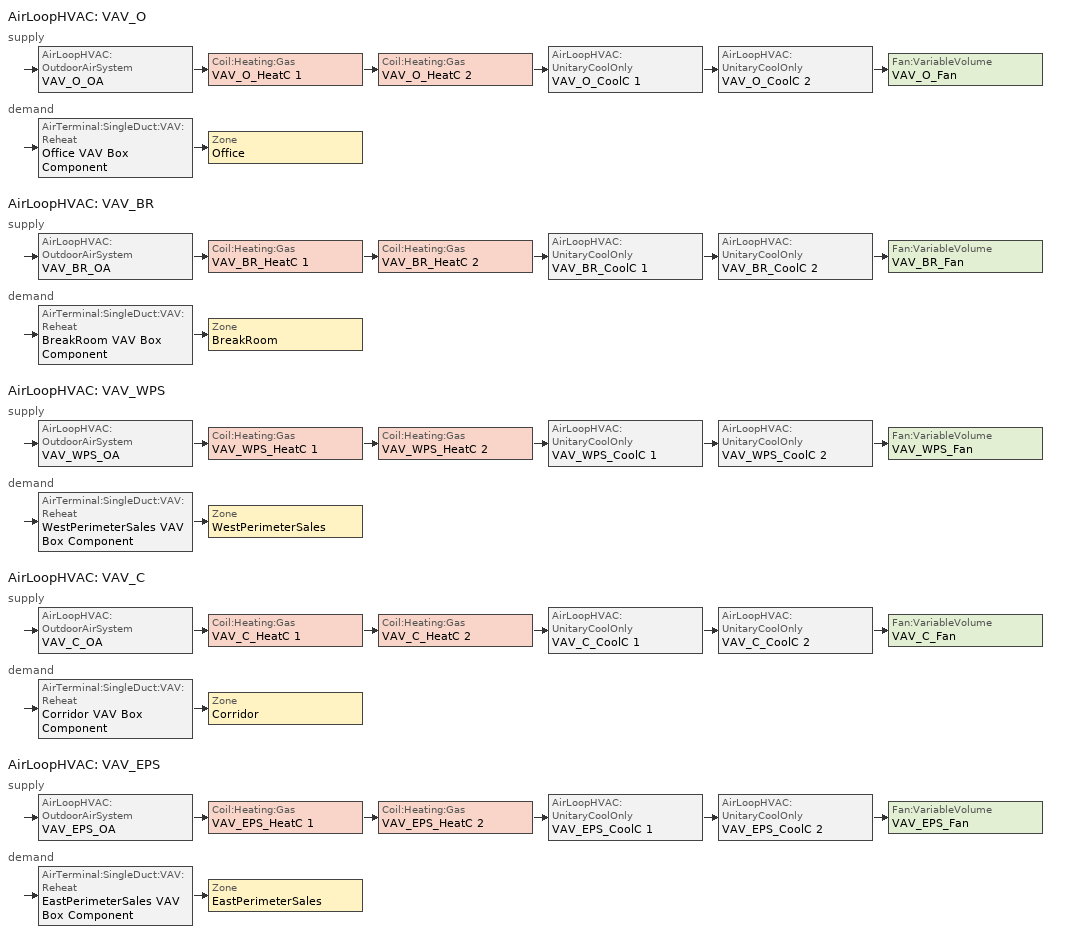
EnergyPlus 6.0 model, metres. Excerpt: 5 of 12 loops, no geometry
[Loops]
AirLoopHVAC 'VAV_O'
 supply: AirLoopHVAC:OutdoorAirSystem 'VAV_O_OA' > Coil:Heating:Gas 'VAV_O_HeatC 1' > Coil:Heating:Gas 'VAV_O_HeatC 2' > AirLoopHVAC:UnitaryCoolOnly 'VAV_O_CoolC 1' > AirLoopHVAC:UnitaryCoolOnly 'VAV_O_CoolC 2' > Fan:VariableVolume 'VAV_O_Fan'
 demand: AirTerminal:SingleDuct:VAV:Reheat 'Office VAV Box Component' > Zone 'Office'
AirLoopHVAC 'VAV_BR'
 supply: AirLoopHVAC:OutdoorAirSystem 'VAV_BR_OA' > Coil:Heating:Gas 'VAV_BR_HeatC 1' > Coil:Heating:Gas 'VAV_BR_HeatC 2' > AirLoopHVAC:UnitaryCoolOnly 'VAV_BR_CoolC 1' > AirLoopHVAC:UnitaryCoolOnly 'VAV_BR_CoolC 2' > Fan:VariableVolume 'VAV_BR_Fan'
 demand: AirTerminal:SingleDuct:VAV:Reheat 'BreakRoom VAV Box Component' > Zone 'BreakRoom'
AirLoopHVAC 'VAV_WPS'
 supply: AirLoopHVAC:OutdoorAirSystem 'VAV_WPS_OA' > Coil:Heating:Gas 'VAV_WPS_HeatC 1' > Coil:Heating:Gas 'VAV_WPS_HeatC 2' > AirLoopHVAC:UnitaryCoolOnly 'VAV_WPS_CoolC 1' > AirLoopHVAC:UnitaryCoolOnly 'VAV_WPS_CoolC 2' > Fan:VariableVolume 'VAV_WPS_Fan'
 demand: AirTerminal:SingleDuct:VAV:Reheat 'WestPerimeterSales VAV Box Component' > Zone 'WestPerimeterSales'
AirLoopHVAC 'VAV_C'
 supply: AirLoopHVAC:OutdoorAirSystem 'VAV_C_OA' > Coil:Heating:Gas 'VAV_C_HeatC 1' > Coil:Heating:Gas 'VAV_C_HeatC 2' > AirLoopHVAC:UnitaryCoolOnly 'VAV_C_CoolC 1' > AirLoopHVAC:UnitaryCoolOnly 'VAV_C_CoolC 2' > Fan:VariableVolume 'VAV_C_Fan'
 demand: AirTerminal:SingleDuct:VAV:Reheat 'Corridor VAV Box Component' > Zone 'Corridor'
AirLoopHVAC 'VAV_EPS'
 supply: AirLoopHVAC:OutdoorAirSystem 'VAV_EPS_OA' > Coil:Heating:Gas 'VAV_EPS_HeatC 1' > Coil:Heating:Gas 'VAV_EPS_HeatC 2' > AirLoopHVAC:UnitaryCoolOnly 'VAV_EPS_CoolC 1' > AirLoopHVAC:UnitaryCoolOnly 'VAV_EPS_CoolC 2' > Fan:VariableVolume 'VAV_EPS_Fan'
 demand: AirTerminal:SingleDuct:VAV:Reheat 'EastPerimeterSales VAV Box Component' > Zone 'EastPerimeterSales'
[ComponentCost:LineItem]
Name | Line Item Type | Item | Cost per Each | Quantity | Cost per Unit of Output Capacity
Infiltration:Office | General | Office | 1 | 0
People:Office | General | Office | 1 | 2.2492
LIGHTING EQUIP:Office | Lights | Office |  |  | 1
ElectricEquipment:Office:PlugMisc | General | Office | 1 | 0.2529
Infiltration:BreakRoom | General | BreakRoom | 1 | 0
People:BreakRoom | General | BreakRoom | 1 | 52.5018
LIGHTING EQUIP:BreakRoom | Lights | BreakRoom |  |  | 1
ElectricEquipment:BreakRoom:PlugMisc | General | BreakRoom | 1 | 1.4625
Infiltration:WestPerimeterSales | General | WestPerimeterSales | 1 | 0
People:WestPerimeterSales | General | WestPerimeterSales | 1 | 9.2274
LIGHTING EQUIP:WestPerimeterSales | Lights | WestPerimeterSales |  |  | 1
ElectricEquipment:WestPerimeterSales:PlugMisc | General | WestPerimeterSales | 1 | 0.4614
Infiltration:Corridor | General | Corridor | 1 | 0
LIGHTING EQUIP:Corridor | Lights | Corridor |  |  | 1
Infiltration:EastPerimeterSales | General | EastPerimeterSales | 1 | 0
People:EastPerimeterSales | General | EastPerimeterSales | 1 | 9.2274
LIGHTING EQUIP:EastPerimeterSales | Lights | EastPerimeterSales |  |  | 1
ElectricEquipment:EastPerimeterSales:PlugMisc | General | EastPerimeterSales | 1 | 0.4614
[Sizing:Zone] Zone Cooling Design Supply Air Temperature {C}=14; Zone Heating Design Supply Air Temperature {C}=40; Zone Cooling Design Supply Air Humidity Ratio {kg-H20/kg-air}=0.0085; Zone Heating Design Supply Air Humidity Ratio {kg-H20/kg-air}=0.008; Outdoor Air Method=Flow/Zone; Outside Air Flow per Person {(m3/s)/person}=0; Outside Air Flow per Zone Floor Area {(m3/s)/m2}=0; Cooling Design Air Flow Method {Flow/Zone | DesignDay | DesignDayWithLimit}=DesignDay; Cooling Minimum Air Flow Fraction=0; Heating Design Air Flow Method {Flow/Zone | DesignDay}=DesignDay; Heating Design Air Flow Rate=0
Name | Outside Air Flow per Zone {m3/s}
Office | 0.018059
BreakRoom | 0.249542
WestPerimeterSales; EastPerimeterSales | 0.119796
Corridor | 0.0170013
[ZoneControl:Thermostat] Control Type Schedule=Dual Zone Control Type Sched
Name | Zone | Control 1
Office Thermostat | Office | Office DualSPSched
BreakRoom Thermostat | BreakRoom | BreakRoom DualSPSched
WestPerimeterSales Thermostat | WestPerimeterSales | WestPerimeterSales DualSPSched
Corridor Thermostat | Corridor | Corridor DualSPSched
EastPerimeterSales Thermostat | EastPerimeterSales | EastPerimeterSales DualSPSched
[ThermostatSetpoint:DualSetpoint] Heating Setpoint Temperature Schedule=HtgSetP_Sch; Cooling Setpoint Temperature Schedule=ClgSetP_Sch
Office DualSPSched; BreakRoom DualSPSched; WestPerimeterSales DualSPSched; Corridor DualSPSched; EastPerimeterSales DualSPSched
[Zone equipment]
Office: Office VAV Box Component, Office PTAC, Office OA Unit
BreakRoom: BreakRoom VAV Box Component, BreakRoom PTAC, BreakRoom OA Unit
WestPerimeterSales: WestPerimeterSales VAV Box Component, WestPerimeterSales PTAC, WestPerimeterSales OA Unit
Corridor: Corridor VAV Box Component, Corridor PTAC, Corridor OA Unit
EastPerimeterSales: EastPerimeterSales VAV Box Component, EastPerimeterSales PTAC, EastPerimeterSales OA Unit
[AirTerminal:SingleDuct:VAV:Reheat] Availability Schedule=ALWAYS_ON; Maximum Air Flow Rate {m3/s}=AUTOSIZE; Zone Minimum Air Flow Input Method=Scheduled; Minimum Air Flow Fraction Schedule=MIN_FLOW_FRAC_SCH; Maximum Hot Water or Steam Flow Rate {m3/s}=AUTOSIZE; Minimum Hot Water or Steam Flow Rate {m3/s}=0; Convergence Tolerance=0.001; Damper Heating Action=Reverse; Maximum Flow per Zone Floor Area during Reheat {m3/s-m2}=AUTOCALCULATE; Maximum Flow Fraction During Reheat=AUTOCALCULATE; Maximum Reheat Air Temperature {C}=50
Name | Reheat Coil
Office VAV Box Component | Office VAV Box Reheat Coil
BreakRoom VAV Box Component | BreakRoom VAV Box Reheat Coil
WestPerimeterSales VAV Box Component | WestPerimeterSales VAV Box Reheat Coil
Corridor VAV Box Component | Corridor VAV Box Reheat Coil
EastPerimeterSales VAV Box Component | EastPerimeterSales VAV Box Reheat Coil
[Coil:Heating:Electric] Availability Schedule=ALWAYS_ON; Efficiency=1; Nominal Capacity {W}=AUTOSIZE
Office VAV Box Reheat Coil; BreakRoom VAV Box Reheat Coil; WestPerimeterSales VAV Box Reheat Coil; Corridor VAV Box Reheat Coil; EastPerimeterSales VAV Box Reheat Coil
[ZoneHVAC:PackagedTerminalAirConditioner] Supply Air Flow Rate During Cooling Operation=AUTOSIZE; Supply Air Flow Rate During Heating Operation=AUTOSIZE; Supply Air Flow Rate When No Cooling or Heating is Needed=AUTOSIZE; Outdoor Air Flow Rate During Cooling Operation=0; Outdoor Air Flow Rate During Heating Operation=0; Outdoor Air Flow Rate When No Cooling or Heating is Needed=0; Fan Placement=DrawThrough; Supply Air Fan Operating Mode Schedule=ALWAYS_ON
Name | Availability Schedule | Supply Air Fan | Heating Coil | Cooling Coil
Office PTAC | Office_PTAC_Fan_Sch | Office PTACFan | Office PTAC Heat Coil | Office PTAC DX Coil
BreakRoom PTAC | BreakRoom_PTAC_Fan_Sch | BreakRoom PTACFan | BreakRoom PTAC Heat Coil | BreakRoom PTAC DX Coil
WestPerimeterSales PTAC | WestPerimeterSales_PTAC_Fan_Sch | WestPerimeterSales PTACFan | WestPerimeterSales PTAC Heat Coil | WestPerimeterSales PTAC DX Coil
Corridor PTAC | Corridor_PTAC_Fan_Sch | Corridor PTACFan | Corridor PTAC Heat Coil | Corridor PTAC DX Coil
EastPerimeterSales PTAC | EastPerimeterSales_PTAC_Fan_Sch | EastPerimeterSales PTACFan | EastPerimeterSales PTAC Heat Coil | EastPerimeterSales PTAC DX Coil
[Fan:ConstantVolume] Availability Schedule=ALWAYS_ON; Fan Efficiency=0.516; Maximum Flow Rate {m3/s}=AUTOSIZE; Motor Efficiency=0.85; Motor In Airstream Fraction=1
Name | Pressure Rise {Pa}
Office PTACFan; BreakRoom PTACFan; Corridor PTACFan | 825
WestPerimeterSales PTACFan; EastPerimeterSales PTACFan | 550
[Coil:Cooling:DX:SingleSpeed] Availability Schedule=ALWAYS_ON; Rated Total Cooling Capacity {W}=AUTOSIZE; Rated Sensible Heat Ratio=AUTOSIZE; Rated COP=4; Rated Air Flow Rate {m3/s}=AUTOSIZE; Rated Evaporator Fan Power Per Volume Flow Rate {W/(m3/s)}=773.3; Nominal Time for Condensate Removal to Begin {s}=1000; Ratio of Initial Moisture Evaporation Rate and Steady State Latent Capacity=1.5; Maximum Cycling Rate {cycles/hr}=3; Latent Capacity Time Constant {s}=45; Condenser Type=AirCooled
Name | Total Cooling Capacity Function of Temperature Curve | Total Cooling Capacity Function of Flow Fraction Curve | Energy Input Ratio Function of Temperature Curve | Energy Input Ratio Function of Flow Fraction Curve | Part Load Fraction Correlation Curve
Office PTAC DX Coil | Office PTAC_ClgCapFuncTempCurve | Office PTAC_ClgCapFuncFlowFracCurve | Office PTAC_ClgEirFuncTempCurve | Office PTAC_ClgEirFuncFlowFracCurve | Office PTAC_ClgPlrCurve
BreakRoom PTAC DX Coil | BreakRoom PTAC_ClgCapFuncTempCurve | BreakRoom PTAC_ClgCapFuncFlowFracCurve | BreakRoom PTAC_ClgEirFuncTempCurve | BreakRoom PTAC_ClgEirFuncFlowFracCurve | BreakRoom PTAC_ClgPlrCurve
WestPerimeterSales PTAC DX Coil | WestPerimeterSales PTAC_ClgCapFuncTempCurve | WestPerimeterSales PTAC_ClgCapFuncFlowFracCurve | WestPerimeterSales PTAC_ClgEirFuncTempCurve | WestPerimeterSales PTAC_ClgEirFuncFlowFracCurve | WestPerimeterSales PTAC_ClgPlrCurve
Corridor PTAC DX Coil | Corridor PTAC_ClgCapFuncTempCurve | Corridor PTAC_ClgCapFuncFlowFracCurve | Corridor PTAC_ClgEirFuncTempCurve | Corridor PTAC_ClgEirFuncFlowFracCurve | Corridor PTAC_ClgPlrCurve
EastPerimeterSales PTAC DX Coil | EastPerimeterSales PTAC_ClgCapFuncTempCurve | EastPerimeterSales PTAC_ClgCapFuncFlowFracCurve | EastPerimeterSales PTAC_ClgEirFuncTempCurve | EastPerimeterSales PTAC_ClgEirFuncFlowFracCurve | EastPerimeterSales PTAC_ClgPlrCurve
[Coil:Heating:Gas] Availability Schedule=ALWAYS_ON; Gas Burner Efficiency=0.8; Nominal Capacity {W}=AUTOSIZE
Office PTAC Heat Coil; Office OA Unit Heating Coil; BreakRoom PTAC Heat Coil; BreakRoom OA Unit Heating Coil; WestPerimeterSales PTAC Heat Coil; WestPerimeterSales OA Unit Heating Coil; Corridor PTAC Heat Coil; Corridor OA Unit Heating Coil; EastPerimeterSales PTAC Heat Coil; EastPerimeterSales OA Unit Heating Coil; VAV_O_HeatC 1; VAV_O_HeatC 2; VAV_BR_HeatC 1; VAV_BR_HeatC 2; VAV_WPS_HeatC 1; VAV_WPS_HeatC 2; VAV_C_HeatC 1; VAV_C_HeatC 2; VAV_EPS_HeatC 1; VAV_EPS_HeatC 2
[ZoneHVAC:OutdoorAirUnit] Supply Fan Placement {BlowThrough | DrawThrough}=BlowThrough; Unit Control Type {NeutralControl | TemperatureControl}=NeutralControl
Name | Availability Schedule | Zone | Outdoor Air Flow Rate {m3/s} | Outdoor Air Schedule | Supply Fan | Exhaust Fan | Exhaust Air Flow Rate {m3/s} | Exhaust Air Schedule | Outdoor Air Unit List
Office OA Unit | Office_PTAC_Fan_Sch | Office | 0.018059 | MinOA_DCV_Office_Sch | Office OA Unit Supply Fan | Office OA Unit Exhaust Fan | 0.018059 | MinOA_DCV_Office_Sch | Office OA Unit OA Unit Equip List
BreakRoom OA Unit | BreakRoom_PTAC_Fan_Sch | BreakRoom | 0.249542 | MinOA_DCV_Break_Sch | BreakRoom OA Unit Supply Fan | BreakRoom OA Unit Exhaust Fan | 0.249542 | MinOA_DCV_Break_Sch | BreakRoom OA Unit OA Unit Equip List
WestPerimeterSales OA Unit | WestPerimeterSales_PTAC_Fan_Sch | WestPerimeterSales | 0.119796 | MinOA_DCV_SalesVestRest_Sch | WestPerimeterSales OA Unit Supply Fan | WestPerimeterSales OA Unit Exhaust Fan | 0.119796 | MinOA_DCV_SalesVestRest_Sch | WestPerimeterSales OA Unit OA Unit Equip List
Corridor OA Unit | Corridor_PTAC_Fan_Sch | Corridor | 0.0170013 | MinOA_Sched | Corridor OA Unit Supply Fan | Corridor OA Unit Exhaust Fan | 0.0170013 | MinOA_Sched | Corridor OA Unit OA Unit Equip List
EastPerimeterSales OA Unit | EastPerimeterSales_PTAC_Fan_Sch | EastPerimeterSales | 0.119796 | MinOA_DCV_SalesVestRest_Sch | EastPerimeterSales OA Unit Supply Fan | EastPerimeterSales OA Unit Exhaust Fan | 0.119796 | MinOA_DCV_SalesVestRest_Sch | EastPerimeterSales OA Unit OA Unit Equip List
[ZoneHVAC:OutdoorAirUnit:EquipmentList] Component 1 Type=HeatExchanger:AirToAir:SensibleAndLatent; Component 2 Type=Coil:Heating:Gas
Name | Component 1 | Component 2
Office OA Unit OA Unit Equip List | Office OA Unit ERV | Office OA Unit Heating Coil
BreakRoom OA Unit OA Unit Equip List | BreakRoom OA Unit ERV | BreakRoom OA Unit Heating Coil
WestPerimeterSales OA Unit OA Unit Equip List | WestPerimeterSales OA Unit ERV | WestPerimeterSales OA Unit Heating Coil
Corridor OA Unit OA Unit Equip List | Corridor OA Unit ERV | Corridor OA Unit Heating Coil
EastPerimeterSales OA Unit OA Unit Equip List | EastPerimeterSales OA Unit ERV | EastPerimeterSales OA Unit Heating Coil
[Fan:VariableVolume] Maximum Flow Rate {m3/s}=AUTOSIZE; Fan Power Minimum Flow Rate Input Method {Fraction | FixedFlowRate}=Fraction; Fan Power Minimum Flow Fraction=0.6; Motor In Airstream Fraction=1; Fan Coefficient 1=0.0407599; Fan Coefficient 2=0.088045; Fan Coefficient 3=-0.0729261; Fan Coefficient 4=0.94374; Fan Coefficient 5=0
Name | Availability Schedule | Fan Efficiency | Pressure Rise {Pa} | Motor Efficiency
Office OA Unit Supply Fan; BreakRoom OA Unit Supply Fan; WestPerimeterSales OA Unit Supply Fan; Corridor OA Unit Supply Fan; EastPerimeterSales OA Unit Supply Fan | ALWAYS_ON | 0.516 | 253 | 0.9
Office OA Unit Exhaust Fan; BreakRoom OA Unit Exhaust Fan; WestPerimeterSales OA Unit Exhaust Fan; Corridor OA Unit Exhaust Fan; EastPerimeterSales OA Unit Exhaust Fan | ALWAYS_ON | 1 | 0 | 0.9
VAV_O_Fan | VAV_O_Fan_Sch | 0.516 | 825 | 0.93
VAV_BR_Fan | VAV_BR_Fan_Sch | 0.516 | 825 | 0.93
VAV_WPS_Fan | VAV_WPS_Fan_Sch | 0.516 | 550 | 0.93
VAV_C_Fan | VAV_C_Fan_Sch | 0.516 | 825 | 0.93
VAV_EPS_Fan | VAV_EPS_Fan_Sch | 0.516 | 550 | 0.93
[HeatExchanger:AirToAir:SensibleAndLatent] Sensible Effectiveness at 100% Heating Air Flow=0.65; Latent Effectiveness at 100% Heating Air Flow=0; Sensible Effectiveness at 75% Heating Air Flow=0.65; Latent Effectiveness at 75% Heating Air Flow=0; Sensible Effectiveness at 100% Cooling Air Flow=0.65; Latent Effectiveness at 100% Cooling Air Flow=0; Sensible Effectiveness at 75% Cooling Air Flow=0.65; Latent Effectiveness at 75% Cooling Air Flow=0; Nominal Electric Power {W}=0; Heat Exchanger Type { Plate | Rotary }=Rotary; Frost Control Type { None | ExhaustAirRecirculation | ExhaustOnly | MinimumExhaustTemperature }=ExhaustOnly; Threshold Temperature {C}=-12.2; Initial Defrost Time Fraction {min/min}=0.167; Rate of Defrost Time Fraction Increase {min/min per deg C}=0.024; Economizer Lockout=Yes
Name | Availability Schedule | Nominal Supply Air Flow Rate {m3/s} | Supply Outlet Temperature Control {YES | NO}
Office OA Unit ERV | ALWAYS_ON | 0.018059 | No
BreakRoom OA Unit ERV | ALWAYS_ON | 0.249542 | No
WestPerimeterSales OA Unit ERV; EastPerimeterSales OA Unit ERV | ALWAYS_ON | 0.119796 | No
Corridor OA Unit ERV | ALWAYS_ON | 0.0170013 | No
VAV_O_OAOutside Air Heat Recovery; VAV_BR_OAOutside Air Heat Recovery; VAV_WPS_OAOutside Air Heat Recovery; VAV_C_OAOutside Air Heat Recovery; VAV_EPS_OAOutside Air Heat Recovery | Cold_Season_Sch | AUTOSIZE | Yes
[AirLoopHVAC] Design Supply Air Flow Rate {m3/s}=AUTOSIZE
VAV_O; VAV_BR; VAV_WPS; VAV_C; VAV_EPS
[SetpointManager:MixedAir]
Name | Control Variable | Setpoint Node or NodeList | Control Variable {Temperature}
VAV_O_HeatC 1 MixedAir Manager | Temperature | VAV_O_HeatC 1-VAV_O_HeatC 2Node
VAV_O_HeatC 2 MixedAir Manager | Temperature | VAV_O_HeatC 2-VAV_O_CoolC 1Node
VAV_O_CoolC 1 SAT Manager |  | VAV_O_CoolC 1-VAV_O_CoolC 2Node | Temperature
VAV_O_ERVMixed Air Temp Manager | Temperature | VAV_O_OAOutside Air Heat Recovery-VAV_O_OA_Indirect_Evap_CoolerNode
VAV_O_OAMixed Air Temp Manager | Temperature | VAV_O_OA-VAV_O_HeatC 1Node
VAV_BR_HeatC 1 MixedAir Manager | Temperature | VAV_BR_HeatC 1-VAV_BR_HeatC 2Node
VAV_BR_HeatC 2 MixedAir Manager | Temperature | VAV_BR_HeatC 2-VAV_BR_CoolC 1Node
VAV_BR_CoolC 1 SAT Manager |  | VAV_BR_CoolC 1-VAV_BR_CoolC 2Node | Temperature
VAV_BR_ERVMixed Air Temp Manager | Temperature | VAV_BR_OAOutside Air Heat Recovery-VAV_BR_OA_Indirect_Evap_CoolerNode
VAV_BR_OAMixed Air Temp Manager | Temperature | VAV_BR_OA-VAV_BR_HeatC 1Node
VAV_WPS_HeatC 1 MixedAir Manager | Temperature | VAV_WPS_HeatC 1-VAV_WPS_HeatC 2Node
VAV_WPS_HeatC 2 MixedAir Manager | Temperature | VAV_WPS_HeatC 2-VAV_WPS_CoolC 1Node
VAV_WPS_CoolC 1 SAT Manager |  | VAV_WPS_CoolC 1-VAV_WPS_CoolC 2Node | Temperature
VAV_WPS_ERVMixed Air Temp Manager | Temperature | VAV_WPS_OAOutside Air Heat Recovery-VAV_WPS_OA_Indirect_Evap_CoolerNode
VAV_WPS_OAMixed Air Temp Manager | Temperature | VAV_WPS_OA-VAV_WPS_HeatC 1Node
VAV_C_HeatC 1 MixedAir Manager | Temperature | VAV_C_HeatC 1-VAV_C_HeatC 2Node
VAV_C_HeatC 2 MixedAir Manager | Temperature | VAV_C_HeatC 2-VAV_C_CoolC 1Node
VAV_C_CoolC 1 SAT Manager |  | VAV_C_CoolC 1-VAV_C_CoolC 2Node | Temperature
VAV_C_ERVMixed Air Temp Manager | Temperature | VAV_C_OAOutside Air Heat Recovery-VAV_C_OA_Indirect_Evap_CoolerNode
VAV_C_OAMixed Air Temp Manager | Temperature | VAV_C_OA-VAV_C_HeatC 1Node
VAV_EPS_HeatC 1 MixedAir Manager | Temperature | VAV_EPS_HeatC 1-VAV_EPS_HeatC 2Node
VAV_EPS_HeatC 2 MixedAir Manager | Temperature | VAV_EPS_HeatC 2-VAV_EPS_CoolC 1Node
VAV_EPS_CoolC 1 SAT Manager |  | VAV_EPS_CoolC 1-VAV_EPS_CoolC 2Node | Temperature
VAV_EPS_ERVMixed Air Temp Manager | Temperature | VAV_EPS_OAOutside Air Heat Recovery-VAV_EPS_OA_Indirect_Evap_CoolerNode
VAV_EPS_OAMixed Air Temp Manager | Temperature | VAV_EPS_OA-VAV_EPS_HeatC 1Node
[Sizing:System] Type Of Load To Size On=Sensible; Design Outdoor Air Flow Rate {m3/s}=AUTOSIZE; Minimum System Air Flow Ratio=0.3; Preheat Design Temperature {C}=7; Preheat Design Humidity Ratio {kg-H2O/kg-air}=0.008; Precool Design Temperature {C}=12.8; Precool Design Humidity Ratio {kg-H2O/kg-air}=0.008; Central Cooling Design Supply Air Temperature {C}=12.8; Central Heating Design Supply Air Temperature {C}=16.7; Sizing Option {Coincident | NonCoincident}=NonCoincident; 100% Outdoor Air in Cooling {Yes | No}=No; 100% Outdoor Air in Heating {Yes | No}=No; Central Cooling Design Supply Air Humidity Ratio {kg-H2O/kg-air}=0.0085; Central Heating Design Supply Air Humidity Ratio {kg-H2O/kg-air}=0.008; Cooling Design Air Flow Method=DesignDay; Cooling Design Air Flow Rate {m3/s}=0; Heating Design Air Flow Method=DesignDay; Heating Design Air Flow Rate {m3/s}=0
VAV_O; VAV_BR; VAV_WPS; VAV_C; VAV_EPS
[Controller:OutdoorAir] Minimum Outdoor Air Flow Rate {m3/s}=AUTOSIZE; Maximum Outdoor Air Flow Rate {m3/s}=AUTOSIZE; Economizer Control Type=DifferentialEnthalpy; Economizer Control Action Type=ModulateFlow; Economizer Maximum Limit Dry-Bulb Temperature {C}=28; Economizer Maximum Limit Enthalpy {J/kg}=64000; Economizer Minimum Limit Dry-Bulb Temperature {C}=-100; Lockout Type=NoLockout; Minimum Limit Type=FixedMinimum; High Humidity Control=No; Heat Recovery Bypass Control Type=BypassWhenOAFlowGreaterThanMinimum
Name | Minimum Outdoor Air Schedule
VAV_O_OA_Controller | MinOA_DCV_Office_Sch
VAV_BR_OA_Controller | MinOA_DCV_Break_Sch
VAV_WPS_OA_Controller; VAV_EPS_OA_Controller | MinOA_DCV_SalesVestRest_Sch
VAV_C_OA_Controller | MinOA_Sched
[EvaporativeCooler:Indirect:ResearchSpecial] Availability Schedule=Warm_Season_Sch; Cooler Maximum Effectiveness=0.585; Recirculating Water Pump Power Consumption=0; Secondary Fan Flow Rate=AUTOSIZE; Secondary Fan Efficiency=1; Secondary Fan Delta Pressure=0; Dewpoint Effectiveness Factor=0.9; Drift Loss Fraction=0; Blowdown Concentration Ratio=3
VAV_O_OA_Indirect_Evap_Cooler; VAV_BR_OA_Indirect_Evap_Cooler; VAV_WPS_OA_Indirect_Evap_Cooler; VAV_C_OA_Indirect_Evap_Cooler; VAV_EPS_OA_Indirect_Evap_Cooler
[EnergyManagementSystem:Sensor]
VAV_O_OA_Indirect_Evap_CoolerSystemSupplyFlow: VAV_O Zone Equipment Inlet Node; System Node MassFlowRate
VAV_O_OA_Indirect_Evap_CoolerSystemReturnTemp: VAV_O Supply Equipment Inlet Node; System Node Temp
VAV_O_OA_Indirect_Evap_CoolerOAFlowSensor: VAV_O_OAInlet Node; System Node MassFlowRate
VAV_O_OA_Indirect_Evap_CoolerSystemMixedSP: VAV_O_OA-VAV_O_HeatC 1Node; System Node Setpoint Temp
VAV_O_OA_Indirect_Evap_CoolerSystemMixedTemp: VAV_O_OA-VAV_O_HeatC 1Node; System Node Temp
VAV_O_OA_Indirect_Evap_CoolerSystemMixedHR: VAV_O_OA-VAV_O_HeatC 1Node; System Node Humidity Ratio
VAV_O_OA_Indirect_Evap_CoolerSystemReturnEnth; VAV_O_RA_Enth: VAV_O Supply Equipment Inlet Node; System Node Enthalpy
VAV_O_Heat_Load: Office; Zone/Sys Sensible Load to Heating Setpoint Predicted
VAV_O_FanFraction: Office VAV Box Component; VAV Terminal Damper Position
VAV_O_MinFlowFraction: Office VAV Box Component; VAV Terminal Minimum Air Flow Fraction
Office_RH: Office; Zone Air Relative Humidity
Office_Tdb: Office; Zone/Sys Air Temperature
VAV_BR_OA_Indirect_Evap_CoolerSystemSupplyFlow: VAV_BR Zone Equipment Inlet Node; System Node MassFlowRate
VAV_BR_OA_Indirect_Evap_CoolerSystemReturnTemp: VAV_BR Supply Equipment Inlet Node; System Node Temp
VAV_BR_OA_Indirect_Evap_CoolerOAFlowSensor: VAV_BR_OAInlet Node; System Node MassFlowRate
VAV_BR_OA_Indirect_Evap_CoolerSystemMixedSP: VAV_BR_OA-VAV_BR_HeatC 1Node; System Node Setpoint Temp
VAV_BR_OA_Indirect_Evap_CoolerSystemMixedTemp: VAV_BR_OA-VAV_BR_HeatC 1Node; System Node Temp
VAV_BR_OA_Indirect_Evap_CoolerSystemMixedHR: VAV_BR_OA-VAV_BR_HeatC 1Node; System Node Humidity Ratio
VAV_BR_OA_Indirect_Evap_CoolerSystemReturnEnth; VAV_BR_RA_Enth: VAV_BR Supply Equipment Inlet Node; System Node Enthalpy
VAV_BR_Heat_Load: BreakRoom; Zone/Sys Sensible Load to Heating Setpoint Predicted
VAV_BR_FanFraction: BreakRoom VAV Box Component; VAV Terminal Damper Position
VAV_BR_MinFlowFraction: BreakRoom VAV Box Component; VAV Terminal Minimum Air Flow Fraction
BreakRoom_RH: BreakRoom; Zone Air Relative Humidity
BreakRoom_Tdb: BreakRoom; Zone/Sys Air Temperature
VAV_WPS_OA_Indirect_Evap_CoolerSystemSupplyFlow: VAV_WPS Zone Equipment Inlet Node; System Node MassFlowRate
VAV_WPS_OA_Indirect_Evap_CoolerSystemReturnTemp: VAV_WPS Supply Equipment Inlet Node; System Node Temp
VAV_WPS_OA_Indirect_Evap_CoolerOAFlowSensor: VAV_WPS_OAInlet Node; System Node MassFlowRate
VAV_WPS_OA_Indirect_Evap_CoolerSystemMixedSP: VAV_WPS_OA-VAV_WPS_HeatC 1Node; System Node Setpoint Temp
VAV_WPS_OA_Indirect_Evap_CoolerSystemMixedTemp: VAV_WPS_OA-VAV_WPS_HeatC 1Node; System Node Temp
VAV_WPS_OA_Indirect_Evap_CoolerSystemMixedHR: VAV_WPS_OA-VAV_WPS_HeatC 1Node; System Node Humidity Ratio
VAV_WPS_OA_Indirect_Evap_CoolerSystemReturnEnth; VAV_WPS_RA_Enth: VAV_WPS Supply Equipment Inlet Node; System Node Enthalpy
VAV_WPS_Heat_Load: WestPerimeterSales; Zone/Sys Sensible Load to Heating Setpoint Predicted
VAV_WPS_FanFraction: WestPerimeterSales VAV Box Component; VAV Terminal Damper Position
VAV_WPS_MinFlowFraction: WestPerimeterSales VAV Box Component; VAV Terminal Minimum Air Flow Fraction
WestPerimeterSales_RH: WestPerimeterSales; Zone Air Relative Humidity
WestPerimeterSales_Tdb: WestPerimeterSales; Zone/Sys Air Temperature
VAV_C_OA_Indirect_Evap_CoolerSystemSupplyFlow: VAV_C Zone Equipment Inlet Node; System Node MassFlowRate
VAV_C_OA_Indirect_Evap_CoolerSystemReturnTemp: VAV_C Supply Equipment Inlet Node; System Node Temp
VAV_C_OA_Indirect_Evap_CoolerOAFlowSensor: VAV_C_OAInlet Node; System Node MassFlowRate
VAV_C_OA_Indirect_Evap_CoolerSystemMixedSP: VAV_C_OA-VAV_C_HeatC 1Node; System Node Setpoint Temp
VAV_C_OA_Indirect_Evap_CoolerSystemMixedTemp: VAV_C_OA-VAV_C_HeatC 1Node; System Node Temp
VAV_C_OA_Indirect_Evap_CoolerSystemMixedHR: VAV_C_OA-VAV_C_HeatC 1Node; System Node Humidity Ratio
VAV_C_OA_Indirect_Evap_CoolerSystemReturnEnth; VAV_C_RA_Enth: VAV_C Supply Equipment Inlet Node; System Node Enthalpy
VAV_C_Heat_Load: Corridor; Zone/Sys Sensible Load to Heating Setpoint Predicted
VAV_C_FanFraction: Corridor VAV Box Component; VAV Terminal Damper Position
VAV_C_MinFlowFraction: Corridor VAV Box Component; VAV Terminal Minimum Air Flow Fraction
Corridor_RH: Corridor; Zone Air Relative Humidity
Corridor_Tdb: Corridor; Zone/Sys Air Temperature
VAV_EPS_OA_Indirect_Evap_CoolerSystemSupplyFlow: VAV_EPS Zone Equipment Inlet Node; System Node MassFlowRate
VAV_EPS_OA_Indirect_Evap_CoolerSystemReturnTemp: VAV_EPS Supply Equipment Inlet Node; System Node Temp
VAV_EPS_OA_Indirect_Evap_CoolerOAFlowSensor: VAV_EPS_OAInlet Node; System Node MassFlowRate
VAV_EPS_OA_Indirect_Evap_CoolerSystemMixedSP: VAV_EPS_OA-VAV_EPS_HeatC 1Node; System Node Setpoint Temp
VAV_EPS_OA_Indirect_Evap_CoolerSystemMixedTemp: VAV_EPS_OA-VAV_EPS_HeatC 1Node; System Node Temp
VAV_EPS_OA_Indirect_Evap_CoolerSystemMixedHR: VAV_EPS_OA-VAV_EPS_HeatC 1Node; System Node Humidity Ratio
VAV_EPS_OA_Indirect_Evap_CoolerSystemReturnEnth; VAV_EPS_RA_Enth: VAV_EPS Supply Equipment Inlet Node; System Node Enthalpy
VAV_EPS_Heat_Load: EastPerimeterSales; Zone/Sys Sensible Load to Heating Setpoint Predicted
VAV_EPS_FanFraction: EastPerimeterSales VAV Box Component; VAV Terminal Damper Position
VAV_EPS_MinFlowFraction: EastPerimeterSales VAV Box Component; VAV Terminal Minimum Air Flow Fraction
EastPerimeterSales_RH: EastPerimeterSales; Zone Air Relative Humidity
EastPerimeterSales_Tdb: EastPerimeterSales; Zone/Sys Air Temperature
[EnergyManagementSystem:InternalVariable]
Name | Internal Data Index Key | Internal Data Type
VAV_O_OA_Indirect_Evap_CoolerOAMinFlow | VAV_O_OA_CONTROLLER | Outdoor Air Controller Minimum Mass Flow Rate
VAV_O_OA_Indirect_Evap_CoolerOAMaxFlow | VAV_O_Fan | Fan Maximum Mass Flow Rate
VAV_O_FanSP | VAV_O_Fan | Fan Nominal Pressure Rise
VAV_BR_OA_Indirect_Evap_CoolerOAMinFlow | VAV_BR_OA_CONTROLLER | Outdoor Air Controller Minimum Mass Flow Rate
VAV_BR_OA_Indirect_Evap_CoolerOAMaxFlow | VAV_BR_Fan | Fan Maximum Mass Flow Rate
VAV_BR_FanSP | VAV_BR_Fan | Fan Nominal Pressure Rise
VAV_WPS_OA_Indirect_Evap_CoolerOAMinFlow | VAV_WPS_OA_CONTROLLER | Outdoor Air Controller Minimum Mass Flow Rate
VAV_WPS_OA_Indirect_Evap_CoolerOAMaxFlow | VAV_WPS_Fan | Fan Maximum Mass Flow Rate
VAV_WPS_FanSP | VAV_WPS_Fan | Fan Nominal Pressure Rise
VAV_C_OA_Indirect_Evap_CoolerOAMinFlow | VAV_C_OA_CONTROLLER | Outdoor Air Controller Minimum Mass Flow Rate
VAV_C_OA_Indirect_Evap_CoolerOAMaxFlow | VAV_C_Fan | Fan Maximum Mass Flow Rate
VAV_C_FanSP | VAV_C_Fan | Fan Nominal Pressure Rise
VAV_EPS_OA_Indirect_Evap_CoolerOAMinFlow | VAV_EPS_OA_CONTROLLER | Outdoor Air Controller Minimum Mass Flow Rate
VAV_EPS_OA_Indirect_Evap_CoolerOAMaxFlow | VAV_EPS_Fan | Fan Maximum Mass Flow Rate
VAV_EPS_FanSP | VAV_EPS_Fan | Fan Nominal Pressure Rise
[EnergyManagementSystem:Actuator]
Name | Actuated Component Unique | Actuated Component Type | Actuated Component Control Type
VAV_O_OA_Indirect_Evap_CoolerOAFlowActuator | VAV_O_OA_CONTROLLER | Outdoor Air Controller | Air Mass Flow Rate
VAV_O_FanSP_Act | VAV_O_Fan | Fan | Fan Pressure Rise
VAV_BR_OA_Indirect_Evap_CoolerOAFlowActuator | VAV_BR_OA_CONTROLLER | Outdoor Air Controller | Air Mass Flow Rate
VAV_BR_FanSP_Act | VAV_BR_Fan | Fan | Fan Pressure Rise
VAV_WPS_OA_Indirect_Evap_CoolerOAFlowActuator | VAV_WPS_OA_CONTROLLER | Outdoor Air Controller | Air Mass Flow Rate
VAV_WPS_FanSP_Act | VAV_WPS_Fan | Fan | Fan Pressure Rise
VAV_C_OA_Indirect_Evap_CoolerOAFlowActuator | VAV_C_OA_CONTROLLER | Outdoor Air Controller | Air Mass Flow Rate
VAV_C_FanSP_Act | VAV_C_Fan | Fan | Fan Pressure Rise
VAV_EPS_OA_Indirect_Evap_CoolerOAFlowActuator | VAV_EPS_OA_CONTROLLER | Outdoor Air Controller | Air Mass Flow Rate
VAV_EPS_FanSP_Act | VAV_EPS_Fan | Fan | Fan Pressure Rise
[AirLoopHVAC:UnitaryCoolOnly] Availability Schedule=ALWAYS_ON
Name | Cooling Coil
VAV_O_CoolC 1 | VAV_O_CoolC 1 DXCoil
VAV_O_CoolC 2 | VAV_O_CoolC 2 DXCoil
VAV_BR_CoolC 1 | VAV_BR_CoolC 1 DXCoil
VAV_BR_CoolC 2 | VAV_BR_CoolC 2 DXCoil
VAV_WPS_CoolC 1 | VAV_WPS_CoolC 1 DXCoil
VAV_WPS_CoolC 2 | VAV_WPS_CoolC 2 DXCoil
VAV_C_CoolC 1 | VAV_C_CoolC 1 DXCoil
VAV_C_CoolC 2 | VAV_C_CoolC 2 DXCoil
VAV_EPS_CoolC 1 | VAV_EPS_CoolC 1 DXCoil
VAV_EPS_CoolC 2 | VAV_EPS_CoolC 2 DXCoil
[Coil:Cooling:DX:TwoSpeed] Availability Schedule=ALWAYS_ON; Rated High Speed Total Cooling Capacity {W}=AUTOSIZE; Rated High Speed Sensible Heat Ratio=AUTOSIZE; Rated High Speed COP=3; Rated High Speed Air Flow Rate {m3/s}=AUTOSIZE; Rated Low Speed Total Cooling Capacity {W}=AUTOSIZE; Rated Low Speed Sensible Heat Ratio=0.69; Rated Low Speed COP=3; Rated Low Speed Air Flow Rate=AUTOSIZE; Condenser Type=AirCooled; Basin Heater Capacity {W/K}=10; Basin Heater Setpoint Temperature {C}=2
Name | Total Cooling Capacity Function of Temperature Curve | Total Cooling Capacity Function of Flow Fraction Curve | Energy Input Ratio Function of Temperature Curve | Energy Input Ratio Function of Flow Fraction Curve | Part Load Fraction Correlation Curve | Low Speed Total Cooling Capacity Function of Temperature Curve | Low Speed Energy Input Ratio Function of Temperature Curve
VAV_O_CoolC 1 DXCoil | VAV_O_CoolC 1_ClgCapFuncTempCurve | VAV_O_CoolC 1_ClgCapFuncFlowFracCurve | VAV_O_CoolC 1_ClgEirFuncTempCurve | VAV_O_CoolC 1_ClgEirFuncFlowFracCurve | VAV_O_CoolC 1_ClgPlrCurve | VAV_O_CoolC 1_ClgLowSpdCapFuncTempCurve | VAV_O_CoolC 1_ClgLowSpdEirFuncTempCurve
VAV_O_CoolC 2 DXCoil | VAV_O_CoolC 2_ClgCapFuncTempCurve | VAV_O_CoolC 2_ClgCapFuncFlowFracCurve | VAV_O_CoolC 2_ClgEirFuncTempCurve | VAV_O_CoolC 2_ClgEirFuncFlowFracCurve | VAV_O_CoolC 2_ClgPlrCurve | VAV_O_CoolC 2_ClgLowSpdCapFuncTempCurve | VAV_O_CoolC 2_ClgLowSpdEirFuncTempCurve
VAV_BR_CoolC 1 DXCoil | VAV_BR_CoolC 1_ClgCapFuncTempCurve | VAV_BR_CoolC 1_ClgCapFuncFlowFracCurve | VAV_BR_CoolC 1_ClgEirFuncTempCurve | VAV_BR_CoolC 1_ClgEirFuncFlowFracCurve | VAV_BR_CoolC 1_ClgPlrCurve | VAV_BR_CoolC 1_ClgLowSpdCapFuncTempCurve | VAV_BR_CoolC 1_ClgLowSpdEirFuncTempCurve
VAV_BR_CoolC 2 DXCoil | VAV_BR_CoolC 2_ClgCapFuncTempCurve | VAV_BR_CoolC 2_ClgCapFuncFlowFracCurve | VAV_BR_CoolC 2_ClgEirFuncTempCurve | VAV_BR_CoolC 2_ClgEirFuncFlowFracCurve | VAV_BR_CoolC 2_ClgPlrCurve | VAV_BR_CoolC 2_ClgLowSpdCapFuncTempCurve | VAV_BR_CoolC 2_ClgLowSpdEirFuncTempCurve
VAV_WPS_CoolC 1 DXCoil | VAV_WPS_CoolC 1_ClgCapFuncTempCurve | VAV_WPS_CoolC 1_ClgCapFuncFlowFracCurve | VAV_WPS_CoolC 1_ClgEirFuncTempCurve | VAV_WPS_CoolC 1_ClgEirFuncFlowFracCurve | VAV_WPS_CoolC 1_ClgPlrCurve | VAV_WPS_CoolC 1_ClgLowSpdCapFuncTempCurve | VAV_WPS_CoolC 1_ClgLowSpdEirFuncTempCurve
VAV_WPS_CoolC 2 DXCoil | VAV_WPS_CoolC 2_ClgCapFuncTempCurve | VAV_WPS_CoolC 2_ClgCapFuncFlowFracCurve | VAV_WPS_CoolC 2_ClgEirFuncTempCurve | VAV_WPS_CoolC 2_ClgEirFuncFlowFracCurve | VAV_WPS_CoolC 2_ClgPlrCurve | VAV_WPS_CoolC 2_ClgLowSpdCapFuncTempCurve | VAV_WPS_CoolC 2_ClgLowSpdEirFuncTempCurve
VAV_C_CoolC 1 DXCoil | VAV_C_CoolC 1_ClgCapFuncTempCurve | VAV_C_CoolC 1_ClgCapFuncFlowFracCurve | VAV_C_CoolC 1_ClgEirFuncTempCurve | VAV_C_CoolC 1_ClgEirFuncFlowFracCurve | VAV_C_CoolC 1_ClgPlrCurve | VAV_C_CoolC 1_ClgLowSpdCapFuncTempCurve | VAV_C_CoolC 1_ClgLowSpdEirFuncTempCurve
VAV_C_CoolC 2 DXCoil | VAV_C_CoolC 2_ClgCapFuncTempCurve | VAV_C_CoolC 2_ClgCapFuncFlowFracCurve | VAV_C_CoolC 2_ClgEirFuncTempCurve | VAV_C_CoolC 2_ClgEirFuncFlowFracCurve | VAV_C_CoolC 2_ClgPlrCurve | VAV_C_CoolC 2_ClgLowSpdCapFuncTempCurve | VAV_C_CoolC 2_ClgLowSpdEirFuncTempCurve
VAV_EPS_CoolC 1 DXCoil | VAV_EPS_CoolC 1_ClgCapFuncTempCurve | VAV_EPS_CoolC 1_ClgCapFuncFlowFracCurve | VAV_EPS_CoolC 1_ClgEirFuncTempCurve | VAV_EPS_CoolC 1_ClgEirFuncFlowFracCurve | VAV_EPS_CoolC 1_ClgPlrCurve | VAV_EPS_CoolC 1_ClgLowSpdCapFuncTempCurve | VAV_EPS_CoolC 1_ClgLowSpdEirFuncTempCurve
VAV_EPS_CoolC 2 DXCoil | VAV_EPS_CoolC 2_ClgCapFuncTempCurve | VAV_EPS_CoolC 2_ClgCapFuncFlowFracCurve | VAV_EPS_CoolC 2_ClgEirFuncTempCurve | VAV_EPS_CoolC 2_ClgEirFuncFlowFracCurve | VAV_EPS_CoolC 2_ClgPlrCurve | VAV_EPS_CoolC 2_ClgLowSpdCapFuncTempCurve | VAV_EPS_CoolC 2_ClgLowSpdEirFuncTempCurve
[EnergyManagementSystem:TrendVariable]
VAV_O_FanFractionLog: VAV_O_FanFraction; 4
VAV_BR_FanFractionLog: VAV_BR_FanFraction; 4
VAV_WPS_FanFractionLog: VAV_WPS_FanFraction; 4
VAV_C_FanFractionLog: VAV_C_FanFraction; 4
VAV_EPS_FanFractionLog: VAV_EPS_FanFraction; 4
[Schedule:Compact]
Always_On; VAV_O_Fan_Sch; VAV_WPS_Fan_Sch; VAV_EPS_Fan_Sch; VAV_C_Fan_Sch; VAV_BR_Fan_Sch; Office_PTAC_Fan_Sch; WestPerimeterSales_PTAC_Fan_Sch; EastPerimeterSales_PTAC_Fan_Sch; Corridor_PTAC_Fan_Sch; BreakRoom_PTAC_Fan_Sch: Fraction, Through: 12/31, For: AllDays, Until: 24:00, 1
HtgSetP_Sch: Temperature, Through: 12/31, For: Weekdays Saturday, Until: 05:00, 15.6, Until: 24:00, 21, For: Sunday, Until:  5:00, 15.6, Until: 22:00, 21, Until: 24:00, 15.6, For SummerDesignDay, Until: 24:00, 15.6, For WinterDesignDay, Until: 24:00, 21, For: AllOtherDays, Until: 24:00, 21
ClgSetP_Sch: Temperature, Through: 12/31, For: Weekdays Saturday, Until: 05:00, 30, Until: 24:00, 24, For: Sunday, Until: 05:00, 30, Until: 22:00, 24, Until: 24:00, 30, For SummerDesignDay, Until: 24:00, 24, For WinterDesignDay, Until: 24:00, 30, For: AllOtherDays, Until: 24:00, 30
MinOA_Sched: On/Off, Through: 12/31, For: Weekdays Saturday, Until: 06:00, 0, Until: 24:00, 1, For: Sunday, Until: 06:00, 0, Until: 22:00, 1, Until: 24:00, 0, For: SummerDesignDay, Until: 06:00, 0, Until: 24:00, 1, For: WinterDesignDay, Until: 06:00, 0, Until: 24:00, 1, For: AllOtherDays, Until: 24:00, 0
Dual Zone Control Type Sched: Control Type, Through: 12/31, For: AllDays, Until: 24:00, 4
Min_Flow_Frac_Sch: Fraction, Through: 12/31, For: Weekdays Saturday, Until: 06:00, 0, Until: 24:00, 0.3, For: Sunday, Until: 06:00, 0, Until: 22:00, 0.3, Until: 24:00, 0, For: SummerDesignDay, Until: 06:00, 0, Until: 24:00, 0.3, For: WinterDesignDay, Until: 06:00, 0, Until: 24:00, 0.3, For: AllOtherDays, Until: 24:00, 0
MinOA_DCV_Office_Sch: Fraction, Through: 11/30, For: Weekdays, Until: 06:00, 0, Until: 08:00, 0.742812, Until: 09:00, 0.816294, Until: 11:00, 0.853035, Until: 13:00, 0.889777, Until: 17:00, 0.853035, Until: 19:00, 0.889777, Until: 21:00, 0.853035, Until: 22:00, 0.816294, Until: 24:00, 0.742812, For: Saturday, Until: 06:00, 0, Until: 08:00, 0.742812, Until: 09:00, 0.816294, Until: 11:00, 0.853035, Until: 19:00, 0.889777, Until: 21:00, 0.853035, Until: 22:00, 0.816294, Until: 24:00, 0.742812, For: Sunday, Until: 06:00, 0, Until: 08:00, 0.742812, Until: 09:00, 0.816294, Until: 11:00, 0.853035, Until: 17:00, 0.889777, Until: 19:00, 0.853035, Until: 20:00, 0.816294, Until: 22:00, 0.742812, Until: 24:00, 0, For: SummerDesignDay, Until: 06:00, 0, Until: 24:00, 1, For: WinterDesignDay, Until: 06:00, 0, Until: 24:00, 1, For: AllOtherDays, Until: 24:00, 0, Through: 12/31, For: Weekdays, Until: 06:00, 0, Until: 08:00, 0.779553, Until: 09:00, 0.853035, Until: 11:00, 0.926518, Until: 13:00, 1, Until: 17:00, 0.926518, Until: 19:00, 1, Until: 21:00, 0.926518, Until: 22:00, 0.853035, Until: 24:00, 0.779553, For: Saturday, Until: 06:00, 0, Until: 08:00, 0.779553, Until: 09:00, 0.853035, Until: 11:00, 0.926518, Until: 19:00, 1, Until: 21:00, 0.926518, Until: 22:00, 0.853035, Until: 24:00, 0.779553, For: Sunday, Until: 06:00, 0, Until: 08:00, 0.779553, Until: 09:00, 0.853035, Until: 11:00, 0.926518, Until: 17:00, 1, Until: 19:00, 0.926518, Until: 20:00, 0.853035, Until: 22:00, 0.779553, Until: 24:00, 0, For: SummerDesignDay, Until: 06:00, 0, Until: 24:00, 1, For: WinterDesignDay, Until: 06:00, 0, Until: 24:00, 1, For: AllOtherDays, Until: 24:00, 0
MinOA_DCV_Break_Sch: Fraction, Through: 11/30, For: Weekdays, Until: 06:00, 0, Until: 08:00, 0.348307, Until: 09:00, 0.534505, Until: 11:00, 0.627604, Until: 13:00, 0.720703, Until: 17:00, 0.627604, Until: 19:00, 0.720703, Until: 21:00, 0.627604, Until: 22:00, 0.534505, Until: 24:00, 0.348307, For: Saturday, Until: 06:00, 0, Until: 08:00, 0.348307, Until: 09:00, 0.534505, Until: 11:00, 0.627604, Until: 19:00, 0.720703, Until: 21:00, 0.627604, Until: 22:00, 0.534505, Until: 24:00, 0.348307, For: Sunday, Until: 06:00, 0, Until: 08:00, 0.348307, Until: 09:00, 0.534505, Until: 11:00, 0.627604, Until: 17:00, 0.720703, Until: 19:00, 0.627604, Until: 20:00, 0.534505, Until: 22:00, 0.348307, Until: 24:00, 0, For: SummerDesignDay, Until: 06:00, 0, Until: 24:00, 1, For: WinterDesignDay, Until: 06:00, 0, Until: 24:00, 1, For: AllOtherDays, Until: 24:00, 0, Through: 12/31, For: Weekdays, Until: 06:00, 0, Until: 08:00, 0.441406, Until: 09:00, 0.627604, Until: 11:00, 0.813802, Until: 13:00, 1, Until: 17:00, 0.813802, Until: 19:00, 1, Until: 21:00, 0.813802, Until: 22:00, 0.627604, Until: 24:00, 0.441406, For: Saturday, Until: 06:00, 0, Until: 08:00, 0.441406, Until: 09:00, 0.627604, Until: 11:00, 0.813802, Until: 19:00, 1, Until: 21:00, 0.813802, Until: 22:00, 0.627604, Until: 24:00, 0.441406, For: Sunday, Until: 06:00, 0, Until: 08:00, 0.441406, Until: 09:00, 0.627604, Until: 11:00, 0.813802, Until: 17:00, 1, Until: 19:00, 0.813802, Until: 20:00, 0.627604, Until: 22:00, 0.441406, Until: 24:00, 0, For: SummerDesignDay, Until: 06:00, 0, Until: 24:00, 1, For: WinterDesignDay, Until: 06:00, 0, Until: 24:00, 1, For: AllOtherDays, Until: 24:00, 0
MinOA_DCV_SalesVestRest_Sch: Fraction, Through: 11/30, For: Weekdays, Until: 06:00, 0, Until: 08:00, 0.761414, Until: 09:00, 0.829581, Until: 11:00, 0.863665, Until: 13:00, 0.897749, Until: 17:00, 0.863665, Until: 19:00, 0.897749, Until: 21:00, 0.863665, Until: 22:00, 0.829581, Until: 24:00, 0.761414, For: Saturday, Until: 06:00, 0, Until: 08:00, 0.761414, Until: 09:00, 0.829581, Until: 11:00, 0.863665, Until: 19:00, 0.897749, Until: 21:00, 0.863665, Until: 22:00, 0.829581, Until: 24:00, 0.761414, For: Sunday, Until: 06:00, 0, Until: 08:00, 0.761414, Until: 09:00, 0.829581, Until: 11:00, 0.863665, Until: 17:00, 0.897749, Until: 19:00, 0.863665, Until: 20:00, 0.829581, Until: 22:00, 0.761414, Until: 24:00, 0, For: SummerDesignDay, Until: 06:00, 0, Until: 24:00, 1, For: WinterDesignDay, Until: 06:00, 0, Until: 24:00, 1, For: AllOtherDays, Until: 24:00, 0, Through: 12/31, For: Weekdays, Until: 06:00, 0, Until: 08:00, 0.795497, Until: 09:00, 0.863665, Until: 11:00, 0.931832, Until: 13:00, 1, Until: 17:00, 0.931832, Until: 19:00, 1, Until: 21:00, 0.931832, Until: 22:00, 0.863665, Until: 24:00, 0.795497, For: Saturday, Until: 06:00, 0, Until: 08:00, 0.795497, Until: 09:00, 0.863665, Until: 11:00, 0.931832, Until: 19:00, 1, Until: 21:00, 0.931832, Until: 22:00, 0.863665, Until: 24:00, 0.795497, For: Sunday, Until: 06:00, 0, Until: 08:00, 0.795497, Until: 09:00, 0.863665, Until: 11:00, 0.931832, Until: 17:00, 1, Until: 19:00, 0.931832, Until: 20:00, 0.863665, Until: 22:00, 0.795497, Until: 24:00, 0, For: SummerDesignDay, Until: 06:00, 0, Until: 24:00, 1, For: WinterDesignDay, Until: 06:00, 0, Until: 24:00, 1, For: AllOtherDays, Until: 24:00, 0
Warm_Season_Sch: On/Off, Through:4/15, For:AllDays, Until:24:00, 0, Through:9/30, For:AllDays, Until:24:00, 1, Through:12/31, For:AllDays, Until:24:00, 0
Cold_Season_Sch: On/Off, Through:4/15, For:AllDays, Until:24:00, 1, Through:9/30, For:AllDays, Until:24:00, 0, Through:12/31, For:AllDays, Until:24:00, 1
[Curve:Biquadratic] Minimum Value of x=17; Maximum Value of x=22; Minimum Value of y=13; Maximum Value of y=46
Name | Coefficient1 Constant | Coefficient2 x | Coefficient3 x**2 | Coefficient4 y | Coefficient5 y**2 | Coefficient6 x*y
Office PTAC_ClgCapFuncTempCurve; BreakRoom PTAC_ClgCapFuncTempCurve; WestPerimeterSales PTAC_ClgCapFuncTempCurve; Corridor PTAC_ClgCapFuncTempCurve; EastPerimeterSales PTAC_ClgCapFuncTempCurve | 0.942588 | 0.00954335 | 0.00068377 | -0.0110427 | 5.249e-06 | -9.72e-06
Office PTAC_ClgEirFuncTempCurve; BreakRoom PTAC_ClgEirFuncTempCurve; WestPerimeterSales PTAC_ClgEirFuncTempCurve; Corridor PTAC_ClgEirFuncTempCurve; EastPerimeterSales PTAC_ClgEirFuncTempCurve | 0.342414 | 0.034885 | -0.0006237 | 0.00497722 | 0.000437951 | -0.000728028
VAV_O_CoolC 1_ClgCapFuncTempCurve; VAV_O_CoolC 1_ClgLowSpdCapFuncTempCurve; VAV_O_CoolC 2_ClgCapFuncTempCurve; VAV_O_CoolC 2_ClgLowSpdCapFuncTempCurve; VAV_BR_CoolC 1_ClgCapFuncTempCurve; VAV_BR_CoolC 1_ClgLowSpdCapFuncTempCurve; VAV_BR_CoolC 2_ClgCapFuncTempCurve; VAV_BR_CoolC 2_ClgLowSpdCapFuncTempCurve; VAV_WPS_CoolC 1_ClgCapFuncTempCurve; VAV_WPS_CoolC 1_ClgLowSpdCapFuncTempCurve; VAV_WPS_CoolC 2_ClgCapFuncTempCurve; VAV_WPS_CoolC 2_ClgLowSpdCapFuncTempCurve; VAV_C_CoolC 1_ClgCapFuncTempCurve; VAV_C_CoolC 1_ClgLowSpdCapFuncTempCurve; VAV_C_CoolC 2_ClgCapFuncTempCurve; VAV_C_CoolC 2_ClgLowSpdCapFuncTempCurve; VAV_EPS_CoolC 1_ClgCapFuncTempCurve; VAV_EPS_CoolC 1_ClgLowSpdCapFuncTempCurve; VAV_EPS_CoolC 2_ClgCapFuncTempCurve; VAV_EPS_CoolC 2_ClgLowSpdCapFuncTempCurve | 0.42415 | 0.04426 | -0.00042 | 0.00333 | -0.00008 | -0.00021
VAV_O_CoolC 1_ClgEirFuncTempCurve; VAV_O_CoolC 1_ClgLowSpdEirFuncTempCurve; VAV_O_CoolC 2_ClgEirFuncTempCurve; VAV_O_CoolC 2_ClgLowSpdEirFuncTempCurve; VAV_BR_CoolC 1_ClgEirFuncTempCurve; VAV_BR_CoolC 1_ClgLowSpdEirFuncTempCurve; VAV_BR_CoolC 2_ClgEirFuncTempCurve; VAV_BR_CoolC 2_ClgLowSpdEirFuncTempCurve; VAV_WPS_CoolC 1_ClgEirFuncTempCurve; VAV_WPS_CoolC 1_ClgLowSpdEirFuncTempCurve; VAV_WPS_CoolC 2_ClgEirFuncTempCurve; VAV_WPS_CoolC 2_ClgLowSpdEirFuncTempCurve; VAV_C_CoolC 1_ClgEirFuncTempCurve; VAV_C_CoolC 1_ClgLowSpdEirFuncTempCurve; VAV_C_CoolC 2_ClgEirFuncTempCurve; VAV_C_CoolC 2_ClgLowSpdEirFuncTempCurve; VAV_EPS_CoolC 1_ClgEirFuncTempCurve; VAV_EPS_CoolC 1_ClgLowSpdEirFuncTempCurve; VAV_EPS_CoolC 2_ClgEirFuncTempCurve; VAV_EPS_CoolC 2_ClgLowSpdEirFuncTempCurve | 1.23649 | -0.02431 | 0.00057 | -0.01434 | 0.00063 | -0.00038
[Curve:Quadratic]
Name | Coefficient1 Constant | Coefficient2 x | Coefficient3 x**2 | Minimum Value of x | Maximum Value of x
Office PTAC_ClgCapFuncFlowFracCurve; BreakRoom PTAC_ClgCapFuncFlowFracCurve; WestPerimeterSales PTAC_ClgCapFuncFlowFracCurve; Corridor PTAC_ClgCapFuncFlowFracCurve; EastPerimeterSales PTAC_ClgCapFuncFlowFracCurve | 0.8 | 0.2 | 0 | 0.5 | 1.5
Office PTAC_ClgEirFuncFlowFracCurve; BreakRoom PTAC_ClgEirFuncFlowFracCurve; WestPerimeterSales PTAC_ClgEirFuncFlowFracCurve; Corridor PTAC_ClgEirFuncFlowFracCurve; EastPerimeterSales PTAC_ClgEirFuncFlowFracCurve | 1.1552 | -0.1808 | 0.0256 | 0.5 | 1.5
Office PTAC_ClgPlrCurve; BreakRoom PTAC_ClgPlrCurve; WestPerimeterSales PTAC_ClgPlrCurve; Corridor PTAC_ClgPlrCurve; EastPerimeterSales PTAC_ClgPlrCurve | 0.85 | 0.15 | 0 | 0 | 1
VAV_O_CoolC 1_ClgCapFuncFlowFracCurve; VAV_O_CoolC 2_ClgCapFuncFlowFracCurve; VAV_BR_CoolC 1_ClgCapFuncFlowFracCurve; VAV_BR_CoolC 2_ClgCapFuncFlowFracCurve; VAV_WPS_CoolC 1_ClgCapFuncFlowFracCurve; VAV_WPS_CoolC 2_ClgCapFuncFlowFracCurve; VAV_C_CoolC 1_ClgCapFuncFlowFracCurve; VAV_C_CoolC 2_ClgCapFuncFlowFracCurve; VAV_EPS_CoolC 1_ClgCapFuncFlowFracCurve; VAV_EPS_CoolC 2_ClgCapFuncFlowFracCurve | 0.77136 | 0.34053 | -0.11088 | 0.75918 | 1.13877
VAV_O_CoolC 1_ClgEirFuncFlowFracCurve; VAV_O_CoolC 2_ClgEirFuncFlowFracCurve; VAV_BR_CoolC 1_ClgEirFuncFlowFracCurve; VAV_BR_CoolC 2_ClgEirFuncFlowFracCurve; VAV_WPS_CoolC 1_ClgEirFuncFlowFracCurve; VAV_WPS_CoolC 2_ClgEirFuncFlowFracCurve; VAV_C_CoolC 1_ClgEirFuncFlowFracCurve; VAV_C_CoolC 2_ClgEirFuncFlowFracCurve; VAV_EPS_CoolC 1_ClgEirFuncFlowFracCurve; VAV_EPS_CoolC 2_ClgEirFuncFlowFracCurve | 1.2055 | -0.32953 | 0.12308 | 0.75918 | 1.13877
VAV_O_CoolC 1_ClgPlrCurve; VAV_O_CoolC 2_ClgPlrCurve; VAV_BR_CoolC 1_ClgPlrCurve; VAV_BR_CoolC 2_ClgPlrCurve; VAV_WPS_CoolC 1_ClgPlrCurve; VAV_WPS_CoolC 2_ClgPlrCurve; VAV_C_CoolC 1_ClgPlrCurve; VAV_C_CoolC 2_ClgPlrCurve; VAV_EPS_CoolC 1_ClgPlrCurve; VAV_EPS_CoolC 2_ClgPlrCurve | 0.771 | 0.229 | 0 | 0 | 1
